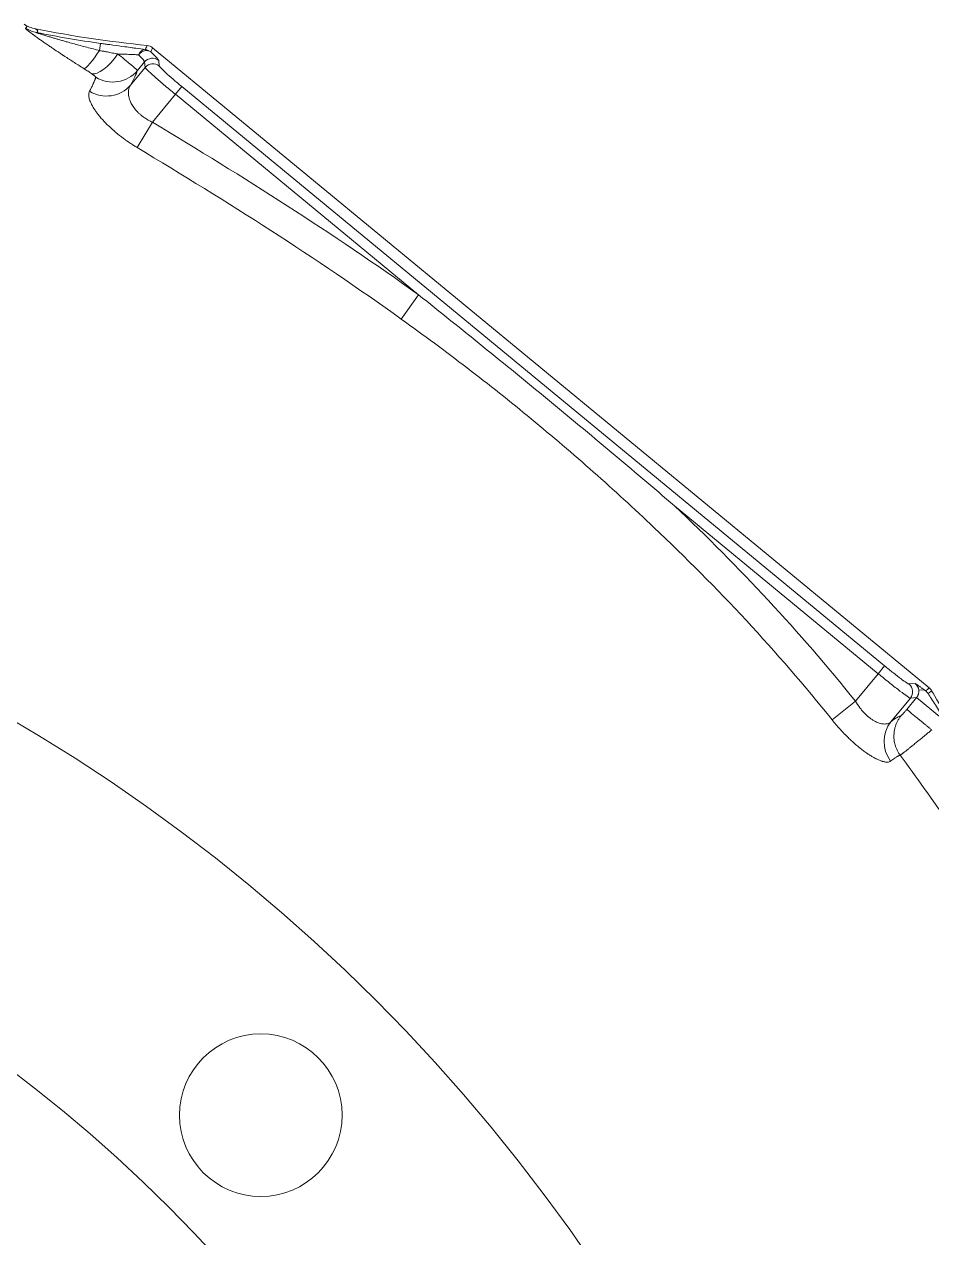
# Model space of a CAD drawing. Header units: millimetres. Extents: x -2122 to 22797, y 3569 to 89276.
# Drawn here: x 9644.2 to 9821.4, y 88010.2 to 88247.1 of the extents above; entities that cross this region are included whole.
import ezdxf

# ---------------------------------------------------------------- set-up
doc = ezdxf.new("R2010")
doc.units = ezdxf.units.MM
doc.header["$LTSCALE"] = 20
doc.layers.add('IA-DIBUJO', color=3, linetype='Continuous', lineweight=30)

msp = doc.modelspace()

# ---------------------------------------------------------------- linework, layer by layer
at = {"layer": 'IA-DIBUJO', "color": 3, "linetype": 'Continuous', "lineweight": 0, "extrusion": (1.41875e-14, 1, -2.22045e-16)}
for p, q in [((9658.95, 88242.01, 1283.42), (9659.14, 88243.41, 1283.42)), ((9669.28, 88242.57, 1283.42), (9820.96, 88117.54, 1283.42)), ((9667.72, 88239.79, 1283.42), (9666.33, 88238.1, 1283.42)), ((9667.83, 88238.71, 1283.42), (9667.72, 88239.79, 1283.42)), ((9670.5, 88240.06, 1283.42), (9670.6, 88238.98, 1283.42)), ((9664.96, 88235.23, 1283.42), (9667.83, 88238.71, 1283.42)), ((9674.98, 88234.98, 1283.42), (9673.73, 88233.46, 1283.42)), ((9674.98, 88234.98, 1283.42), (9812.24, 88121.84, 1283.42)), ((9673.73, 88233.46, 1283.42), (9669.24, 88228.02, 1283.42)), ((9721.23, 88194.3, 1283.42), (9673.73, 88233.46, 1283.42)), ((9666.26, 88223.07, 1283.42), (9669.24, 88228.02, 1283.42)), ((9717.84, 88189.57, 1283.42), (9721.23, 88194.3, 1283.42)), ((9810.99, 88120.31, 1283.42), (9771.2, 88153.11, 1283.42)), ((9812.24, 88121.84, 1283.42), (9810.99, 88120.31, 1283.42)), ((9806.56, 88114.94, 1283.42), (9810.99, 88120.31, 1283.42)), ((9817, 88118.3, 1283.42), (9818.19, 88118.41, 1283.42)), ((9819.94, 88117.18, 1283.42), (9818.91, 88117.08, 1283.42)), ((9802, 88111.27, 1283.42), (9806.56, 88114.94, 1283.42)), ((9817.26, 88115.52, 1283.42), (9813.47, 88110.92, 1283.42)), ((9816.57, 88113.34, 1283.42), (9818.46, 88115.64, 1283.42)), ((9818.46, 88115.64, 1283.42), (9817.26, 88115.52, 1283.42)), ((9823.33, 88111.62, 1283.42), (9818.46, 88115.64, 1283.42))]:
    msp.add_line(p, q, dxfattribs=at)
at = {"layer": 'IA-DIBUJO', "color": 2, "linetype": 'Continuous', "lineweight": 0}
for centre, radius in [((9465.92, 87809.58, 1283.42), 349.25), ((9465.92, 87809.58, 1283.42), 292.1), ((9690.42, 88034.09, 1283.42), 15.88)]:
    msp.add_circle(centre, radius, dxfattribs=at)
at = {"layer": 'IA-DIBUJO', "color": 3, "linetype": 'Continuous', "lineweight": 0}
msp.add_circle((9465.92, 87809.58, 1283.42), 254, dxfattribs=at)
at = {"layer": 'IA-DIBUJO', "color": 3, "linetype": 'Continuous', "lineweight": 0, "extrusion": (-3.15025e-30, -2.22045e-16, -1)}
for centre, radius, start, end in [((-9689.36, 88460.09, -1283.42), 218.1, 275.5616, 281.3519), ((-9689.36, 88460.09, -1283.42), 218.78, 277.9392, 281.2661), ((-9668.03, 88241.05, -1283.42), 1.97, 95.5605, 129.5011)]:
    msp.add_arc(centre, radius, start, end, dxfattribs=at)
at = {"layer": 'IA-DIBUJO', "color": 3, "linetype": 'Continuous', "lineweight": 0, "extrusion": (-3.16777e-30, -2.22045e-16, -1)}
msp.add_ellipse((9647.62, 88252.48, 1283.42), major_axis=(-5.01, 3.97), ratio=0.989328, start_param=-2.046292, end_param=-1.673206, dxfattribs=at)
at = {"layer": 'IA-DIBUJO', "color": 3, "linetype": 'Continuous', "lineweight": 0}
for centre, major_axis, ratio, start_param, end_param in [((9647.85, 88251.72, 1283.42), (2.32, -5.88), 0.995348, -0.941612, -0.574281), ((9659.19, 88243.8, 1283.42), (-3.39, -5.33), 0.122808, 0.12085, 1.3078), ((9660.72, 88242.8, 1283.42), (-3.57, -5.22), 0.363001, 0.135048, 1.53846), ((9661.62, 88244.79, 1283.42), (-6.1, 5.03), 0.06551, -3.089233, -2.447039), ((9661.46, 88242.12, 1283.42), (5.99, -2.03), 0.989289, -1.792566, -0.366697), ((9660.09, 88239.25, 1283.42), (5.52, -3.08), 0.960156, -1.603155, -0.188384), ((9815.74, 88116.78, 1283.42), (-0.19, 1.97), 0.997265, -2.354825, -0.786768), ((9816.9, 88116.89, 1283.42), (-2.01, -0.19), 0.98013, -3.141593, -2.357564), ((9819.7, 88116.02, 1283.42), (1.27, -1.51), 1, 1.386951, 1.754642)]:
    msp.add_ellipse(centre, major_axis=major_axis, ratio=ratio, start_param=start_param, end_param=end_param, dxfattribs=at)
at = {"layer": 'IA-DIBUJO', "color": 3, "linetype": 'Continuous', "lineweight": 0, "extrusion": (-3.09381e-30, -2.22045e-16, -1)}
msp.add_ellipse((9667.68, 88240.22, 1283.42), major_axis=(1.35, 1.44), ratio=0.767717, start_param=-1.619058, end_param=-0.081765, dxfattribs=at)
at = {"layer": 'IA-DIBUJO', "color": 3, "linetype": 'Continuous', "lineweight": 0, "extrusion": (-3.19242e-30, -2.22045e-16, -1)}
msp.add_ellipse((9667.68, 88240.22, 1283.42), major_axis=(0.3, 1.95), ratio=0.717967, start_param=-1.166805, end_param=-0.075258, dxfattribs=at)
at = {"layer": 'IA-DIBUJO', "color": 3, "linetype": 'Continuous', "lineweight": 0, "extrusion": (-3.13079e-30, -2.22045e-16, -1)}
msp.add_ellipse((9667.68, 88240.22, 1283.42), major_axis=(1.82, -0.76), ratio=0.998503, start_param=-1.86595, end_param=-1.275643, dxfattribs=at)
at = {"layer": 'IA-DIBUJO', "color": 3, "linetype": 'Continuous', "lineweight": 0, "extrusion": (-3.1462e-30, -2.22045e-16, -1)}
for centre in [(9669.24, 88238.53, 1283.42), (9669.35, 88237.45, 1283.42)]:
    msp.add_ellipse(centre, major_axis=(1.97, 0.19), ratio=0.997265, start_param=-2.354825, end_param=-0.786768, dxfattribs=at)
at = {"layer": 'IA-DIBUJO', "color": 3, "linetype": 'Continuous', "lineweight": 0, "extrusion": (-3.14312e-30, -2.22045e-16, -1)}
msp.add_ellipse((9818.34, 88106.9, 1283.42), major_axis=(-3.9, 4.98), ratio=0.971631, start_param=-1.547457, end_param=-0.223138, dxfattribs=at)
at = {"layer": 'IA-DIBUJO', "color": 3, "linetype": 'Continuous', "lineweight": 0}
for points in [[(9644.48, 88246.39, 1283.42), (9644.86, 88246.54, 1283.42), (9644.77, 88246.79, 1283.42), (9644.23, 88247.14, 1283.42)], [(9646.43, 88246.25, 1283.42), (9646.95, 88245.92, 1283.42), (9647.02, 88245.68, 1283.42), (9646.62, 88245.53, 1283.42)], [(9820.25, 88116.95, 1283.42), (9820.49, 88117.15, 1283.42), (9820.72, 88117.35, 1283.42), (9820.96, 88117.54, 1283.42)], [(9821.42, 88116.99, 1283.42), (9821.19, 88116.8, 1283.42), (9820.96, 88116.62, 1283.42), (9820.74, 88116.43, 1283.42)]]:
    msp.add_open_spline(points, degree=3, dxfattribs=at)
for points, knots in [([(9652.16, 88240.86, 1283.42), (9652.15, 88240.87, 1283.42), (9652.13, 88240.88, 1283.42), (9652.08, 88240.91, 1283.42), (9652.03, 88240.94, 1283.42), (9651.94, 88241, 1283.42), (9651.9, 88241.03, 1283.42), (9651.75, 88241.13, 1283.42), (9651.66, 88241.19, 1283.42), (9651.56, 88241.26, 1283.42), (9651.55, 88241.26, 1283.42), (9651.33, 88241.4, 1283.42), (9651.13, 88241.54, 1283.42), (9650.86, 88241.72, 1283.42), (9650.79, 88241.76, 1283.42), (9650.38, 88242.03, 1283.42), (9650.05, 88242.26, 1283.42), (9649.5, 88242.63, 1283.42), (9649.28, 88242.78, 1283.42), (9648.82, 88243.09, 1283.42), (9648.57, 88243.26, 1283.42), (9648.11, 88243.58, 1283.42), (9647.89, 88243.73, 1283.42), (9647.61, 88243.93, 1283.42), (9647.54, 88243.98, 1283.42), (9647.45, 88244.04, 1283.42), (9647.43, 88244.06, 1283.42), (9647.17, 88244.24, 1283.42), (9646.95, 88244.39, 1283.42), (9646.59, 88244.65, 1283.42), (9646.46, 88244.74, 1283.42), (9646.24, 88244.9, 1283.42), (9646.16, 88244.96, 1283.42), (9646.06, 88245.04, 1283.42), (9646.04, 88245.05, 1283.42), (9645.98, 88245.09, 1283.42), (9645.94, 88245.13, 1283.42), (9645.79, 88245.23, 1283.42), (9645.7, 88245.3, 1283.42), (9645.53, 88245.43, 1283.42), (9645.45, 88245.49, 1283.42), (9645.29, 88245.61, 1283.42), (9645.21, 88245.67, 1283.42), (9645.08, 88245.78, 1283.42), (9645.03, 88245.82, 1283.42), (9644.95, 88245.89, 1283.42), (9644.91, 88245.92, 1283.42), (9644.85, 88245.97, 1283.42), (9644.84, 88245.98, 1283.42), (9644.78, 88246.03, 1283.42), (9644.74, 88246.07, 1283.42), (9644.69, 88246.11, 1283.42), (9644.68, 88246.11, 1283.42), (9644.64, 88246.16, 1283.42), (9644.6, 88246.19, 1283.42), (9644.56, 88246.23, 1283.42), (9644.55, 88246.24, 1283.42), (9644.52, 88246.27, 1283.42), (9644.51, 88246.29, 1283.42), (9644.47, 88246.35, 1283.42), (9644.46, 88246.37, 1283.42), (9644.48, 88246.39, 1283.42), (9644.48, 88246.39, 1283.42), (9644.48, 88246.39, 1283.42)], [-0.000000048, -0.000000048, -0.000000048, -0.000000048, 0.000024112, 0.000024112, 0.000104133, 0.000104133, 0.000193314, 0.000193314, 0.000369585, 0.000369585, 0.000386689, 0.000386689, 0.000773437, 0.000773437, 0.00090161, 0.00090161, 0.001546934, 0.001546934, 0.001970157, 0.001970157, 0.002456647, 0.002456647, 0.002901139, 0.002901139, 0.003040638, 0.003040638, 0.003093928, 0.003093928, 0.003571346, 0.003571346, 0.003867426, 0.003867426, 0.0040608, 0.0040608, 0.004099832, 0.004099832, 0.004205831, 0.004205831, 0.004441242, 0.004441242, 0.004640923, 0.004640923, 0.00487007, 0.00487007, 0.005027671, 0.005027671, 0.005153707, 0.005153707, 0.005221045, 0.005221045, 0.005382595, 0.005382595, 0.00541442, 0.00541442, 0.005596638, 0.005596638, 0.005673012, 0.005673012, 0.005801168, 0.005801168, 0.006138772, 0.006138772, 0.006187917, 0.006187917, 0.006187917, 0.006187917]), ([(9646.62, 88245.53, 1283.42), (9646.61, 88245.53, 1283.42), (9646.61, 88245.52, 1283.42), (9646.61, 88245.52, 1283.42), (9646.61, 88245.52, 1283.42), (9646.62, 88245.51, 1283.42), (9646.63, 88245.51, 1283.42), (9646.65, 88245.5, 1283.42), (9646.65, 88245.5, 1283.42), (9646.66, 88245.49, 1283.42), (9646.68, 88245.48, 1283.42), (9646.72, 88245.47, 1283.42), (9646.75, 88245.46, 1283.42), (9646.78, 88245.45, 1283.42), (9646.79, 88245.45, 1283.42), (9646.83, 88245.43, 1283.42), (9646.87, 88245.42, 1283.42), (9646.94, 88245.39, 1283.42), (9646.99, 88245.38, 1283.42), (9647.07, 88245.35, 1283.42), (9647.11, 88245.34, 1283.42), (9647.22, 88245.3, 1283.42), (9647.29, 88245.28, 1283.42), (9647.43, 88245.23, 1283.42), (9647.51, 88245.2, 1283.42), (9647.67, 88245.15, 1283.42), (9647.75, 88245.13, 1283.42), (9647.85, 88245.09, 1283.42), (9647.88, 88245.09, 1283.42), (9648.03, 88245.04, 1283.42), (9648.16, 88245, 1283.42), (9648.42, 88244.92, 1283.42), (9648.56, 88244.87, 1283.42), (9648.84, 88244.79, 1283.42), (9648.98, 88244.75, 1283.42), (9649.23, 88244.67, 1283.42), (9649.34, 88244.64, 1283.42), (9649.67, 88244.54, 1283.42), (9649.89, 88244.47, 1283.42), (9650.35, 88244.34, 1283.42), (9650.58, 88244.27, 1283.42), (9651.06, 88244.13, 1283.42), (9651.3, 88244.06, 1283.42), (9651.79, 88243.92, 1283.42), (9652.04, 88243.85, 1283.42), (9652.4, 88243.75, 1283.42), (9652.49, 88243.72, 1283.42), (9652.97, 88243.59, 1283.42), (9653.35, 88243.48, 1283.42), (9654.13, 88243.27, 1283.42), (9654.52, 88243.16, 1283.42), (9655.32, 88242.95, 1283.42), (9655.73, 88242.84, 1283.42), (9656.56, 88242.62, 1283.42), (9656.98, 88242.51, 1283.42), (9657.83, 88242.29, 1283.42), (9658.26, 88242.19, 1283.42), (9658.77, 88242.06, 1283.42), (9658.86, 88242.03, 1283.42), (9658.95, 88242.01, 1283.42)], [0, 0, 0, 0, 0.000033329, 0.000033329, 0.000066866, 0.000066866, 0.000102508, 0.000102508, 0.000105918, 0.000105918, 0.000149782, 0.000149782, 0.00019734, 0.00019734, 0.000211835, 0.000211835, 0.000280445, 0.000280445, 0.000355178, 0.000355178, 0.000423671, 0.000423671, 0.000545335, 0.000545335, 0.000672659, 0.000672659, 0.000808005, 0.000808005, 0.000847342, 0.000847342, 0.001061945, 0.001061945, 0.001284783, 0.001284783, 0.001520164, 0.001520164, 0.001694684, 0.001694684, 0.002053692, 0.002053692, 0.00243321, 0.00243321, 0.002824455, 0.002824455, 0.003231228, 0.003231228, 0.003389368, 0.003389368, 0.004000932, 0.004000932, 0.004631701, 0.004631701, 0.005288518, 0.005288518, 0.00595802, 0.00595802, 0.006639849, 0.006639849, 0.006778736, 0.006778736, 0.006778736, 0.006778736]), ([(9658.95, 88242.01, 1283.42), (9659.16, 88241.97, 1283.42), (9659.37, 88241.93, 1283.42), (9659.79, 88241.85, 1283.42), (9660, 88241.81, 1283.42), (9660.37, 88241.74, 1283.42), (9660.54, 88241.71, 1283.42), (9660.87, 88241.64, 1283.42), (9661.05, 88241.61, 1283.42), (9661.39, 88241.54, 1283.42), (9661.56, 88241.51, 1283.42), (9661.89, 88241.45, 1283.42), (9662.05, 88241.42, 1283.42), (9662.31, 88241.37, 1283.42), (9662.4, 88241.35, 1283.42), (9662.5, 88241.33, 1283.42)], [0, 0, 0, 0, 0.000327964, 0.000327964, 0.000648353, 0.000648353, 0.000904875, 0.000904875, 0.001177252, 0.001177252, 0.00144487, 0.00144487, 0.001707347, 0.001707347, 0.00185804, 0.00185804, 0.00185804, 0.00185804]), ([(9659.14, 88243.41, 1283.42), (9659.44, 88243.36, 1283.42), (9659.74, 88243.32, 1283.42), (9660.04, 88243.28, 1283.42), (9660.35, 88243.24, 1283.42), (9660.65, 88243.2, 1283.42), (9660.95, 88243.16, 1283.42), (9661.15, 88243.13, 1283.42), (9661.35, 88243.1, 1283.42), (9661.55, 88243.07, 1283.42), (9662.35, 88242.96, 1283.42), (9663.12, 88242.86, 1283.42), (9663.87, 88242.75, 1283.42), (9664.35, 88242.69, 1283.42), (9664.83, 88242.62, 1283.42), (9665.29, 88242.56, 1283.42), (9665.54, 88242.52, 1283.42), (9665.78, 88242.49, 1283.42), (9666.02, 88242.45, 1283.42), (9666.69, 88242.36, 1283.42), (9667.31, 88242.27, 1283.42), (9667.88, 88242.18, 1283.42)], [0, 0, 0, 0, 0.000461262, 0.000461262, 0.000461262, 0.000924212, 0.000924212, 0.000924212, 0.001238675, 0.001238675, 0.001238675, 0.002478225, 0.002478225, 0.002478225, 0.003280936, 0.003280936, 0.003280936, 0.003719184, 0.003719184, 0.003719184, 0.004962359, 0.004962359, 0.004962359, 0.004962359]), ([(9666.51, 88241.18, 1283.42), (9666.38, 88241.19, 1283.42), (9666.24, 88241.19, 1283.42), (9665.95, 88241.21, 1283.42), (9665.8, 88241.21, 1283.42), (9665.49, 88241.23, 1283.42), (9665.33, 88241.23, 1283.42), (9664.99, 88241.25, 1283.42), (9664.82, 88241.25, 1283.42), (9664.44, 88241.27, 1283.42), (9664.24, 88241.27, 1283.42), (9663.82, 88241.29, 1283.42), (9663.61, 88241.29, 1283.42), (9663.18, 88241.31, 1283.42), (9662.96, 88241.32, 1283.42), (9662.66, 88241.33, 1283.42), (9662.58, 88241.33, 1283.42), (9662.5, 88241.33, 1283.42)], [0, 0, 0, 0, 0.00027917, 0.00027917, 0.000566024, 0.000566024, 0.000871053, 0.000871053, 0.001176083, 0.001176083, 0.00152385, 0.00152385, 0.001872345, 0.001872345, 0.002222299, 0.002222299, 0.002352165, 0.002352165, 0.002352165, 0.002352165]), ([(9662.5, 88241.33, 1283.42), (9662.94, 88240.98, 1283.42), (9663.36, 88240.64, 1283.42), (9663.75, 88240.33, 1283.42), (9663.85, 88240.25, 1283.42), (9663.94, 88240.17, 1283.42), (9664.03, 88240.1, 1283.42), (9664.26, 88239.91, 1283.42), (9664.48, 88239.74, 1283.42), (9664.68, 88239.57, 1283.42), (9664.85, 88239.43, 1283.42), (9665.01, 88239.3, 1283.42), (9665.16, 88239.17, 1283.42), (9665.19, 88239.15, 1283.42), (9665.21, 88239.13, 1283.42), (9665.24, 88239.1, 1283.42), (9665.41, 88238.96, 1283.42), (9665.56, 88238.84, 1283.42), (9665.69, 88238.72, 1283.42), (9665.8, 88238.63, 1283.42), (9665.89, 88238.55, 1283.42), (9665.97, 88238.47, 1283.42), (9665.99, 88238.46, 1283.42), (9666.01, 88238.44, 1283.42), (9666.03, 88238.42, 1283.42), (9666.15, 88238.31, 1283.42), (9666.24, 88238.22, 1283.42), (9666.29, 88238.17, 1283.42), (9666.31, 88238.14, 1283.42), (9666.33, 88238.12, 1283.42), (9666.33, 88238.1, 1283.42)], [0, 0, 0, 0, 0.000921526, 0.000921526, 0.000921526, 0.001152155, 0.001152155, 0.001152155, 0.001728233, 0.001728233, 0.001728233, 0.002211671, 0.002211671, 0.002211671, 0.002304311, 0.002304311, 0.002304311, 0.002880388, 0.002880388, 0.002880388, 0.003342503, 0.003342503, 0.003342503, 0.003456466, 0.003456466, 0.003456466, 0.004226046, 0.004226046, 0.004226046, 0.004608621, 0.004608621, 0.004608621, 0.004608621]), ([(9667.88, 88242.18, 1283.42), (9667.89, 88242.22, 1283.42), (9667.91, 88242.25, 1283.42), (9667.92, 88242.29, 1283.42), (9668.02, 88242.53, 1283.42), (9668.12, 88242.77, 1283.42), (9668.22, 88243.01, 1283.42)], [0.000887799, 0.000887799, 0.000887799, 0.000887799, 0.002, 0.002, 0.002, 0.00925243, 0.00925243, 0.00925243, 0.00925243]), ([(9669.28, 88242.57, 1283.42), (9669.22, 88242.41, 1283.42), (9669.1, 88242.13, 1283.42), (9668.99, 88241.86, 1283.42), (9668.94, 88241.74, 1283.42)], [0, 0, 0, 0, 0.004838551, 0.00836465, 0.00836465, 0.00836465, 0.00836465]), ([(9668.94, 88241.74, 1283.42), (9669.27, 88241.42, 1283.42), (9669.57, 88241.14, 1283.42), (9669.81, 88240.9, 1283.42), (9669.88, 88240.82, 1283.42), (9669.96, 88240.74, 1283.42), (9670.02, 88240.67, 1283.42), (9670.05, 88240.65, 1283.42), (9670.07, 88240.63, 1283.42), (9670.09, 88240.61, 1283.42), (9670.21, 88240.47, 1283.42), (9670.31, 88240.36, 1283.42), (9670.38, 88240.27, 1283.42), (9670.44, 88240.18, 1283.42), (9670.48, 88240.12, 1283.42), (9670.5, 88240.08, 1283.42), (9670.5, 88240.07, 1283.42), (9670.5, 88240.06, 1283.42), (9670.5, 88240.06, 1283.42)], [0.8762429, 0.8762429, 0.8762429, 0.8762429, 1.098343, 1.098343, 1.098343, 1.1730731, 1.1730731, 1.1730731, 1.1973396, 1.1973396, 1.1973396, 1.3466721, 1.3466721, 1.3466721, 1.4942086, 1.4942086, 1.4942086, 1.5184364, 1.5184364, 1.5184364, 1.5184364]), ([(9655.91, 88238.46, 1283.42), (9655.27, 88238.86, 1283.42), (9654.65, 88239.26, 1283.42), (9653.71, 88239.86, 1283.42), (9653.4, 88240.06, 1283.42), (9652.93, 88240.36, 1283.42), (9652.78, 88240.46, 1283.42), (9652.56, 88240.6, 1283.42), (9652.49, 88240.65, 1283.42), (9652.41, 88240.7, 1283.42), (9652.4, 88240.7, 1283.42), (9652.31, 88240.76, 1283.42), (9652.24, 88240.81, 1283.42), (9652.16, 88240.86, 1283.42)], [0, 0, 0, 0, 0.001141701, 0.001141701, 0.001712551, 0.001712551, 0.001997976, 0.001997976, 0.002122912, 0.002122912, 0.002140688, 0.002140688, 0.002283401, 0.002283401, 0.002283401, 0.002283401]), ([(9670.6, 88238.98, 1283.42), (9670.61, 88238.92, 1283.42), (9670.73, 88238.77, 1283.42), (9671.16, 88238.32, 1283.42), (9671.49, 88238.01, 1283.42), (9672.29, 88237.28, 1283.42), (9672.77, 88236.85, 1283.42), (9673.83, 88235.94, 1283.42), (9674.4, 88235.46, 1283.42), (9674.98, 88234.98, 1283.42)], [4.764749, 4.764749, 4.764749, 4.764749, 5.144358, 5.144358, 5.523967, 5.523967, 5.903576, 5.903576, 6.283185, 6.283185, 6.283185, 6.283185]), ([(9657.44, 88237.45, 1283.42), (9657.19, 88237.62, 1283.42), (9656.94, 88237.79, 1283.42), (9656.69, 88237.95, 1283.42), (9656.43, 88238.12, 1283.42), (9656.17, 88238.29, 1283.42), (9655.91, 88238.46, 1283.42)], [0, 0, 0, 0, 0.0004737853, 0.0004737853, 0.0004737853, 0.0009497758, 0.0009497758, 0.0009497758, 0.0009497758]), ([(9656.96, 88234.05, 1283.42), (9657.08, 88234.28, 1283.42), (9657.2, 88234.5, 1283.42), (9657.41, 88234.92, 1283.42), (9657.51, 88235.12, 1283.42), (9657.63, 88235.38, 1283.42), (9657.67, 88235.46, 1283.42), (9657.71, 88235.55, 1283.42), (9657.72, 88235.58, 1283.42), (9657.76, 88235.66, 1283.42), (9657.79, 88235.72, 1283.42), (9657.83, 88235.83, 1283.42), (9657.86, 88235.88, 1283.42), (9657.9, 88235.97, 1283.42), (9657.91, 88236.02, 1283.42), (9657.95, 88236.11, 1283.42), (9657.97, 88236.15, 1283.42), (9658, 88236.23, 1283.42), (9658.01, 88236.27, 1283.42), (9658.04, 88236.34, 1283.42), (9658.06, 88236.38, 1283.42), (9658.08, 88236.45, 1283.42), (9658.09, 88236.48, 1283.42), (9658.11, 88236.55, 1283.42), (9658.12, 88236.58, 1283.42), (9658.14, 88236.64, 1283.42), (9658.15, 88236.67, 1283.42), (9658.17, 88236.73, 1283.42), (9658.18, 88236.75, 1283.42), (9658.19, 88236.78, 1283.42), (9658.19, 88236.78, 1283.42), (9658.19, 88236.79, 1283.42)], [0, 0, 0, 0, 0.001420925, 0.001420925, 0.002825918, 0.002825918, 0.003391707, 0.003391707, 0.003572269, 0.003572269, 0.004042908, 0.004042908, 0.004467038, 0.004467038, 0.004860051, 0.004860051, 0.005229767, 0.005229767, 0.005580718, 0.005580718, 0.005915839, 0.005915839, 0.006230284, 0.006230284, 0.006534887, 0.006534887, 0.006839712, 0.006839712, 0.007123798, 0.007123798, 0.007144537, 0.007144537, 0.007144537, 0.007144537]), ([(9658.19, 88236.79, 1283.42), (9658.19, 88236.8, 1283.42), (9658.19, 88236.81, 1283.42), (9658.18, 88236.83, 1283.42), (9658.17, 88236.85, 1283.42), (9658.16, 88236.86, 1283.42), (9658.15, 88236.88, 1283.42), (9658.14, 88236.9, 1283.42), (9658.12, 88236.92, 1283.42), (9658.09, 88236.95, 1283.42), (9658.07, 88236.97, 1283.42), (9658.04, 88237, 1283.42), (9658, 88237.03, 1283.42), (9657.97, 88237.06, 1283.42), (9657.93, 88237.09, 1283.42), (9657.89, 88237.12, 1283.42), (9657.85, 88237.15, 1283.42), (9657.81, 88237.19, 1283.42), (9657.76, 88237.22, 1283.42), (9657.7, 88237.27, 1283.42), (9657.65, 88237.31, 1283.42), (9657.58, 88237.35, 1283.42), (9657.54, 88237.38, 1283.42), (9657.49, 88237.42, 1283.42), (9657.44, 88237.45, 1283.42)], [0, 0, 0, 0, 0.0001258164, 0.0001258164, 0.0001258164, 0.0002123415, 0.0002123415, 0.0002123415, 0.000319349, 0.000319349, 0.000319349, 0.0004272868, 0.0004272868, 0.0004272868, 0.0005363723, 0.0005363723, 0.0005363723, 0.0006466007, 0.0006466007, 0.0006466007, 0.0007729128, 0.0007729128, 0.0007729128, 0.0008704167, 0.0008704167, 0.0008704167, 0.0008704167]), ([(9666.33, 88238.1, 1283.42), (9666.22, 88237.76, 1283.42), (9666.04, 88237.34, 1283.42), (9665.81, 88236.86, 1283.42), (9665.58, 88236.39, 1283.42), (9665.3, 88235.84, 1283.42), (9664.96, 88235.23, 1283.42)], [0, 0, 0, 0, 0.003795928, 0.003795928, 0.003795928, 0.007591855, 0.007591855, 0.007591855, 0.007591855]), ([(9673.73, 88233.46, 1283.42), (9672.96, 88234.1, 1283.42), (9672.19, 88234.74, 1283.42), (9670.78, 88235.94, 1283.42), (9670.13, 88236.51, 1283.42), (9669.04, 88237.47, 1283.42), (9668.61, 88237.87, 1283.42), (9668.01, 88238.46, 1283.42), (9667.84, 88238.64, 1283.42), (9667.83, 88238.71, 1283.42)], [0, 0, 0, 0, 0.379609, 0.379609, 0.759218, 0.759218, 1.138827, 1.138827, 1.518436, 1.518436, 1.518436, 1.518436]), ([(9664.96, 88235.23, 1283.42), (9664.87, 88235.1, 1283.42), (9664.8, 88234.96, 1283.42), (9664.74, 88234.82, 1283.42), (9664.71, 88234.72, 1283.42), (9664.67, 88234.62, 1283.42), (9664.65, 88234.52, 1283.42), (9664.61, 88234.39, 1283.42), (9664.59, 88234.25, 1283.42), (9664.58, 88234.11, 1283.42), (9664.56, 88233.99, 1283.42), (9664.56, 88233.86, 1283.42), (9664.56, 88233.73, 1283.42), (9664.56, 88233.71, 1283.42), (9664.56, 88233.69, 1283.42), (9664.56, 88233.66, 1283.42), (9664.57, 88233.52, 1283.42), (9664.58, 88233.37, 1283.42), (9664.61, 88233.22, 1283.42), (9664.63, 88233.08, 1283.42), (9664.66, 88232.94, 1283.42), (9664.69, 88232.8, 1283.42), (9664.7, 88232.77, 1283.42), (9664.71, 88232.74, 1283.42), (9664.72, 88232.7, 1283.42), (9664.77, 88232.54, 1283.42), (9664.82, 88232.37, 1283.42), (9664.89, 88232.2, 1283.42), (9664.94, 88232.07, 1283.42), (9665, 88231.94, 1283.42), (9665.06, 88231.81, 1283.42), (9665.07, 88231.8, 1283.42), (9665.07, 88231.8, 1283.42), (9665.08, 88231.79, 1283.42), (9665.09, 88231.75, 1283.42), (9665.11, 88231.71, 1283.42), (9665.13, 88231.68, 1283.42), (9665.26, 88231.42, 1283.42), (9665.42, 88231.17, 1283.42), (9665.6, 88230.91, 1283.42), (9665.64, 88230.86, 1283.42), (9665.68, 88230.8, 1283.42), (9665.73, 88230.74, 1283.42), (9665.75, 88230.71, 1283.42), (9665.78, 88230.68, 1283.42), (9665.8, 88230.64, 1283.42), (9665.9, 88230.52, 1283.42), (9666, 88230.4, 1283.42), (9666.11, 88230.28, 1283.42), (9666.22, 88230.15, 1283.42), (9666.34, 88230.03, 1283.42), (9666.46, 88229.91, 1283.42), (9666.53, 88229.84, 1283.42), (9666.59, 88229.78, 1283.42), (9666.66, 88229.71, 1283.42), (9666.69, 88229.69, 1283.42), (9666.71, 88229.67, 1283.42), (9666.73, 88229.65, 1283.42), (9666.87, 88229.52, 1283.42), (9667.02, 88229.4, 1283.42), (9667.17, 88229.28, 1283.42), (9667.32, 88229.16, 1283.42), (9667.48, 88229.04, 1283.42), (9667.64, 88228.93, 1283.42), (9667.71, 88228.88, 1283.42), (9667.78, 88228.83, 1283.42), (9667.86, 88228.79, 1283.42), (9667.87, 88228.78, 1283.42), (9667.88, 88228.77, 1283.42), (9667.89, 88228.76, 1283.42), (9668.01, 88228.68, 1283.42), (9668.13, 88228.61, 1283.42), (9668.26, 88228.53, 1283.42), (9668.39, 88228.46, 1283.42), (9668.52, 88228.38, 1283.42), (9668.66, 88228.31, 1283.42), (9668.79, 88228.24, 1283.42), (9668.93, 88228.17, 1283.42), (9669.07, 88228.1, 1283.42), (9669.13, 88228.08, 1283.42), (9669.19, 88228.05, 1283.42), (9669.24, 88228.02, 1283.42)], [0, 0, 0, 0, 0.000504598, 0.000504598, 0.000504598, 0.000830495, 0.000830495, 0.000830495, 0.001243719, 0.001243719, 0.001243719, 0.0015927, 0.0015927, 0.0015927, 0.001655029, 0.001655029, 0.001655029, 0.002045321, 0.002045321, 0.002045321, 0.00238905, 0.00238905, 0.00238905, 0.002469833, 0.002469833, 0.002469833, 0.002871832, 0.002871832, 0.002871832, 0.003167595, 0.003167595, 0.003167595, 0.0031854, 0.0031854, 0.0031854, 0.003270352, 0.003270352, 0.003270352, 0.003850418, 0.003850418, 0.003850418, 0.003981751, 0.003981751, 0.003981751, 0.004056504, 0.004056504, 0.004056504, 0.004335378, 0.004335378, 0.004335378, 0.004623993, 0.004623993, 0.004623993, 0.004778101, 0.004778101, 0.004778101, 0.004828658, 0.004828658, 0.004828658, 0.005136699, 0.005136699, 0.005136699, 0.005441408, 0.005441408, 0.005441408, 0.005574451, 0.005574451, 0.005574451, 0.005593909, 0.005593909, 0.005593909, 0.005816447, 0.005816447, 0.005816447, 0.006043848, 0.006043848, 0.006043848, 0.006275493, 0.006275493, 0.006275493, 0.006370801, 0.006370801, 0.006370801, 0.006370801]), ([(9666.26, 88223.07, 1283.42), (9666.03, 88223.21, 1283.42), (9665.8, 88223.35, 1283.42), (9665.58, 88223.49, 1283.42), (9665.35, 88223.64, 1283.42), (9665.12, 88223.79, 1283.42), (9664.89, 88223.94, 1283.42), (9664.67, 88224.09, 1283.42), (9664.45, 88224.24, 1283.42), (9664.24, 88224.39, 1283.42), (9664.17, 88224.43, 1283.42), (9664.1, 88224.48, 1283.42), (9664.03, 88224.53, 1283.42), (9664.01, 88224.54, 1283.42), (9663.99, 88224.56, 1283.42), (9663.97, 88224.57, 1283.42), (9663.46, 88224.94, 1283.42), (9662.96, 88225.32, 1283.42), (9662.48, 88225.71, 1283.42), (9662.32, 88225.84, 1283.42), (9662.17, 88225.97, 1283.42), (9662.01, 88226.1, 1283.42), (9661.98, 88226.12, 1283.42), (9661.95, 88226.15, 1283.42), (9661.91, 88226.18, 1283.42), (9661.62, 88226.43, 1283.42), (9661.33, 88226.69, 1283.42), (9661.05, 88226.95, 1283.42), (9660.77, 88227.21, 1283.42), (9660.5, 88227.47, 1283.42), (9660.25, 88227.72, 1283.42), (9660.21, 88227.76, 1283.42), (9660.17, 88227.8, 1283.42), (9660.14, 88227.83, 1283.42), (9659.89, 88228.08, 1283.42), (9659.66, 88228.33, 1283.42), (9659.44, 88228.58, 1283.42), (9659.22, 88228.83, 1283.42), (9659.01, 88229.07, 1283.42), (9658.82, 88229.31, 1283.42), (9658.79, 88229.35, 1283.42), (9658.75, 88229.39, 1283.42), (9658.72, 88229.43, 1283.42), (9658.58, 88229.61, 1283.42), (9658.45, 88229.78, 1283.42), (9658.32, 88229.95, 1283.42), (9658.29, 88230, 1283.42), (9658.26, 88230.04, 1283.42), (9658.23, 88230.08, 1283.42), (9658.2, 88230.12, 1283.42), (9658.18, 88230.16, 1283.42), (9658.15, 88230.19, 1283.42), (9658.01, 88230.39, 1283.42), (9657.88, 88230.59, 1283.42), (9657.77, 88230.78, 1283.42), (9657.76, 88230.79, 1283.42), (9657.75, 88230.81, 1283.42), (9657.74, 88230.82, 1283.42), (9657.72, 88230.85, 1283.42), (9657.71, 88230.88, 1283.42), (9657.69, 88230.91, 1283.42), (9657.47, 88231.28, 1283.42), (9657.29, 88231.63, 1283.42), (9657.15, 88231.96, 1283.42), (9657.12, 88232.02, 1283.42), (9657.1, 88232.08, 1283.42), (9657.07, 88232.14, 1283.42), (9657.07, 88232.16, 1283.42), (9657.06, 88232.17, 1283.42), (9657.06, 88232.19, 1283.42), (9657.05, 88232.19, 1283.42), (9657.05, 88232.2, 1283.42), (9657.05, 88232.2, 1283.42), (9657, 88232.33, 1283.42), (9656.96, 88232.45, 1283.42), (9656.93, 88232.56, 1283.42), (9656.92, 88232.62, 1283.42), (9656.9, 88232.67, 1283.42), (9656.89, 88232.72, 1283.42), (9656.89, 88232.74, 1283.42), (9656.88, 88232.75, 1283.42), (9656.88, 88232.77, 1283.42), (9656.85, 88232.9, 1283.42), (9656.83, 88233.03, 1283.42), (9656.82, 88233.15, 1283.42), (9656.81, 88233.18, 1283.42), (9656.81, 88233.21, 1283.42), (9656.81, 88233.24, 1283.42), (9656.81, 88233.25, 1283.42), (9656.81, 88233.26, 1283.42), (9656.81, 88233.26, 1283.42), (9656.8, 88233.5, 1283.42), (9656.82, 88233.71, 1283.42), (9656.89, 88233.89, 1283.42), (9656.91, 88233.94, 1283.42), (9656.93, 88234, 1283.42), (9656.96, 88234.05, 1283.42)], [0, 0, 0, 0, 0.00040918, 0.00040918, 0.00040918, 0.00082183, 0.00082183, 0.00082183, 0.00122915, 0.00122915, 0.00122915, 0.00135605, 0.00135605, 0.00135605, 0.00139494, 0.00139494, 0.00139494, 0.00238256, 0.00238256, 0.00238256, 0.0027121, 0.0027121, 0.0027121, 0.0027832, 0.0027832, 0.0027832, 0.00342567, 0.00342567, 0.00342567, 0.00406814, 0.00406814, 0.00406814, 0.00416136, 0.00416136, 0.00416136, 0.00479277, 0.00479277, 0.00479277, 0.00542419, 0.00542419, 0.00542419, 0.00552455, 0.00552455, 0.00552455, 0.00598551, 0.00598551, 0.00598551, 0.00610221, 0.00610221, 0.00610221, 0.00620049, 0.00620049, 0.00620049, 0.0067482, 0.0067482, 0.0067482, 0.00678024, 0.00678024, 0.00678024, 0.00687284, 0.00687284, 0.00687284, 0.00793408, 0.00793408, 0.00793408, 0.00813629, 0.00813629, 0.00813629, 0.00818897, 0.00818897, 0.00818897, 0.00820732, 0.00820732, 0.00820732, 0.00861725, 0.00861725, 0.00861725, 0.00881431, 0.00881431, 0.00881431, 0.00887, 0.00887, 0.00887, 0.00937001, 0.00937001, 0.00937001, 0.00949233, 0.00949233, 0.00949233, 0.00953101, 0.00953101, 0.00953101, 0.01053858, 0.01053858, 0.01053858, 0.01084838, 0.01084838, 0.01084838, 0.01084838]), ([(9669.24, 88228.02, 1283.42), (9678.11, 88222.69, 1283.42), (9686.92, 88217.28, 1283.42), (9695.6, 88211.68, 1283.42), (9704.28, 88206.09, 1283.42), (9712.85, 88200.32, 1283.42), (9721.23, 88194.3, 1283.42)], [0, 0, 0, 0, 0.01567761, 0.01567761, 0.01567761, 0.03135521, 0.03135521, 0.03135521, 0.03135521]), ([(9717.84, 88189.57, 1283.42), (9709.51, 88195.56, 1283.42), (9701.01, 88201.29, 1283.42), (9683.79, 88212.4, 1283.42), (9675.05, 88217.77, 1283.42), (9666.26, 88223.07, 1283.42)], [0.05823079, 0.05823079, 0.05823079, 0.05823079, 0.07376086, 0.07376086, 0.08929092, 0.08929092, 0.08929092, 0.08929092]), ([(9721.23, 88194.3, 1283.42), (9725.45, 88190.93, 1283.42), (9729.66, 88187.56, 1283.42), (9733.85, 88184.16, 1283.42), (9738.05, 88180.76, 1283.42), (9742.23, 88177.34, 1283.42), (9746.39, 88173.91, 1283.42), (9750.56, 88170.48, 1283.42), (9754.71, 88167.02, 1283.42), (9758.85, 88163.56, 1283.42), (9762.98, 88160.09, 1283.42), (9767.1, 88156.61, 1283.42), (9771.2, 88153.11, 1283.42)], [0, 0, 0, 0, 0.00819686, 0.00819686, 0.00819686, 0.01639248, 0.01639248, 0.01639248, 0.02459347, 0.02459347, 0.02459347, 0.03278496, 0.03278496, 0.03278496, 0.03278496]), ([(9767.19, 88148.87, 1283.42), (9763.32, 88152.54, 1283.42), (9759.39, 88156.14, 1283.42), (9755.4, 88159.68, 1283.42), (9751.4, 88163.21, 1283.42), (9747.35, 88166.67, 1283.42), (9743.23, 88170.07, 1283.42), (9739.12, 88173.46, 1283.42), (9734.94, 88176.78, 1283.42), (9730.71, 88180.03, 1283.42), (9726.47, 88183.28, 1283.42), (9722.18, 88186.46, 1283.42), (9717.84, 88189.57, 1283.42)], [0, 0, 0, 0, 0.00809751, 0.00809751, 0.00809751, 0.01619739, 0.01619739, 0.01619739, 0.02430315, 0.02430315, 0.02430315, 0.03241229, 0.03241229, 0.03241229, 0.03241229]), ([(9771.2, 88153.11, 1283.42), (9777.5, 88147.15, 1283.42), (9783.62, 88141.01, 1283.42), (9789.51, 88134.65, 1283.42), (9795.41, 88128.3, 1283.42), (9801.09, 88121.72, 1283.42), (9806.56, 88114.94, 1283.42)], [0.06410694, 0.06410694, 0.06410694, 0.06410694, 0.07727143, 0.07727143, 0.07727143, 0.09043592, 0.09043592, 0.09043592, 0.09043592]), ([(9802, 88111.27, 1283.42), (9796.63, 88117.96, 1283.42), (9791.04, 88124.43, 1283.42), (9785.24, 88130.68, 1283.42), (9779.42, 88136.95, 1283.42), (9773.4, 88143, 1283.42), (9767.19, 88148.87, 1283.42)], [0, 0, 0, 0, 0.01295214, 0.01295214, 0.01295214, 0.02592273, 0.02592273, 0.02592273, 0.02592273]), ([(9812.24, 88121.84, 1283.42), (9812.82, 88121.36, 1283.42), (9813.4, 88120.89, 1283.42), (9814.5, 88120.02, 1283.42), (9815.01, 88119.63, 1283.42), (9815.88, 88118.98, 1283.42), (9816.25, 88118.72, 1283.42), (9816.78, 88118.38, 1283.42), (9816.94, 88118.29, 1283.42), (9817, 88118.3, 1283.42)], [3.141593, 3.141593, 3.141593, 3.141593, 3.521202, 3.521202, 3.900811, 3.900811, 4.28042, 4.28042, 4.660029, 4.660029, 4.660029, 4.660029]), ([(9817.26, 88115.52, 1283.42), (9817.2, 88115.52, 1283.42), (9816.99, 88115.65, 1283.42), (9816.29, 88116.13, 1283.42), (9815.82, 88116.48, 1283.42), (9814.66, 88117.36, 1283.42), (9813.99, 88117.89, 1283.42), (9812.54, 88119.05, 1283.42), (9811.76, 88119.68, 1283.42), (9810.99, 88120.31, 1283.42)], [1.623156, 1.623156, 1.623156, 1.623156, 2.002765, 2.002765, 2.382374, 2.382374, 2.761984, 2.761984, 3.141593, 3.141593, 3.141593, 3.141593]), ([(9818.19, 88118.41, 1283.42), (9818.25, 88118.37, 1283.42), (9818.3, 88118.33, 1283.42), (9818.36, 88118.3, 1283.42), (9818.42, 88118.26, 1283.42), (9818.48, 88118.22, 1283.42), (9818.54, 88118.18, 1283.42), (9818.6, 88118.14, 1283.42), (9818.65, 88118.09, 1283.42), (9818.71, 88118.05, 1283.42), (9818.77, 88118.01, 1283.42), (9818.83, 88117.97, 1283.42), (9818.89, 88117.93, 1283.42), (9818.93, 88117.91, 1283.42), (9818.96, 88117.88, 1283.42), (9819, 88117.85, 1283.42), (9819.06, 88117.81, 1283.42), (9819.13, 88117.77, 1283.42), (9819.19, 88117.72, 1283.42), (9819.26, 88117.68, 1283.42), (9819.32, 88117.63, 1283.42), (9819.39, 88117.58, 1283.42), (9819.46, 88117.53, 1283.42), (9819.53, 88117.48, 1283.42), (9819.6, 88117.43, 1283.42), (9819.67, 88117.38, 1283.42), (9819.74, 88117.33, 1283.42), (9819.82, 88117.27, 1283.42), (9819.86, 88117.24, 1283.42), (9819.9, 88117.21, 1283.42), (9819.94, 88117.18, 1283.42)], [-0.000011314, -0.000011314, -0.000011314, -0.000011314, 0.000202746, 0.000202746, 0.000202746, 0.00041729, 0.00041729, 0.00041729, 0.000628934, 0.000628934, 0.000628934, 0.000831233, 0.000831233, 0.000831233, 0.000960733, 0.000960733, 0.000960733, 0.001167427, 0.001167427, 0.001167427, 0.001380678, 0.001380678, 0.001380678, 0.00159537, 0.00159537, 0.00159537, 0.001809672, 0.001809672, 0.001809672, 0.00193278, 0.00193278, 0.00193278, 0.00193278]), ([(9818.46, 88115.64, 1283.42), (9818.5, 88115.69, 1283.42), (9818.54, 88115.75, 1283.42), (9818.58, 88115.81, 1283.42), (9818.63, 88115.87, 1283.42), (9818.66, 88115.93, 1283.42), (9818.7, 88116, 1283.42), (9818.73, 88116.06, 1283.42), (9818.76, 88116.13, 1283.42), (9818.79, 88116.2, 1283.42), (9818.8, 88116.24, 1283.42), (9818.82, 88116.28, 1283.42), (9818.83, 88116.31, 1283.42), (9818.85, 88116.39, 1283.42), (9818.87, 88116.46, 1283.42), (9818.88, 88116.53, 1283.42), (9818.9, 88116.6, 1283.42), (9818.91, 88116.67, 1283.42), (9818.91, 88116.75, 1283.42), (9818.92, 88116.82, 1283.42), (9818.92, 88116.89, 1283.42), (9818.92, 88116.96, 1283.42), (9818.91, 88117, 1283.42), (9818.91, 88117.04, 1283.42), (9818.91, 88117.08, 1283.42)], [5.4991567, 5.4991567, 5.4991567, 5.4991567, 5.6084442, 5.6084442, 5.6084442, 5.7188774, 5.7188774, 5.7188774, 5.8297946, 5.8297946, 5.8297946, 5.891175, 5.891175, 5.891175, 6.001726, 6.001726, 6.001726, 6.1117617, 6.1117617, 6.1117617, 6.2199469, 6.2199469, 6.2199469, 6.2831853, 6.2831853, 6.2831853, 6.2831853]), ([(9819.94, 88117.18, 1283.42), (9819.99, 88117.14, 1283.42), (9820.05, 88117.11, 1283.42), (9820.15, 88117.03, 1283.42), (9820.2, 88116.99, 1283.42), (9820.25, 88116.95, 1283.42)], [0, 0, 0, 0, 0.01416943, 0.01416943, 0.02837151, 0.02837151, 0.02837151, 0.02837151]), ([(9820.25, 88116.95, 1283.42), (9820.34, 88116.89, 1283.42), (9820.43, 88116.81, 1283.42), (9820.59, 88116.64, 1283.42), (9820.67, 88116.54, 1283.42), (9820.74, 88116.43, 1283.42)], [0, 0, 0, 0, 0.02334437, 0.02334437, 0.04668844, 0.04668844, 0.04668844, 0.04668844]), ([(9820.74, 88116.43, 1283.42), (9820.92, 88116.12, 1283.42), (9821.14, 88115.78, 1283.42), (9821.64, 88115, 1283.42), (9821.89, 88114.62, 1283.42), (9822.74, 88113.29, 1283.42), (9823.23, 88112.52, 1283.42), (9823.59, 88111.95, 1283.42)], [0.0000011, 0.0000011, 0.0000011, 0.0000011, 0.0639756, 0.0639756, 0.1286372, 0.1286372, 0.2726284, 0.2726284, 0.2726284, 0.2726284]), ([(9821.42, 88116.99, 1283.42), (9822.84, 88114.48, 1283.42), (9826.65, 88108.65, 1283.42), (9837.36, 88091.19, 1283.42), (9844.39, 88079.33, 1283.42), (9859.39, 88051.11, 1283.42), (9867.36, 88034.76, 1283.42), (9878.37, 88007.92, 1283.42), (9881.87, 87998.6, 1283.42), (9888.36, 87979.33, 1283.42), (9891.38, 87969.38, 1283.42), (9905.1, 87918.42, 1283.42), (9911.78, 87873.68, 1283.42), (9912.34, 87806.6, 1283.42), (9910.94, 87784.26, 1283.42), (9904.52, 87740.55, 1283.42), (9899.53, 87719.14, 1283.42), (9879.71, 87656.76, 1283.42), (9859.98, 87617.61, 1283.42), (9834.29, 87581.34, 1283.42), (9833.71, 87580.53, 1283.42), (9833.13, 87579.72, 1283.42)], [0.000182, 0.000182, 0.000182, 0.000182, 0.0280763, 0.0280763, 0.0572087, 0.0572087, 0.0863411, 0.0863411, 0.1009072, 0.1009072, 0.1154734, 0.1154734, 0.1737382, 0.1737382, 0.2028706, 0.2028706, 0.232003, 0.232003, 0.2902677, 0.2902677, 0.2916013, 0.2916013, 0.2916013, 0.2916013]), ([(9806.56, 88114.94, 1283.42), (9806.82, 88114.48, 1283.42), (9807.1, 88114.05, 1283.42), (9807.55, 88113.45, 1283.42), (9807.71, 88113.25, 1283.42), (9808.03, 88112.87, 1283.42), (9808.2, 88112.69, 1283.42), (9808.71, 88112.18, 1283.42), (9809.05, 88111.88, 1283.42), (9809.57, 88111.49, 1283.42), (9809.75, 88111.37, 1283.42), (9810.09, 88111.15, 1283.42), (9810.26, 88111.06, 1283.42), (9810.76, 88110.8, 1283.42), (9811.08, 88110.68, 1283.42), (9811.69, 88110.52, 1283.42), (9811.98, 88110.48, 1283.42), (9812.49, 88110.48, 1283.42), (9812.73, 88110.52, 1283.42), (9813.14, 88110.67, 1283.42), (9813.32, 88110.77, 1283.42), (9813.47, 88110.92, 1283.42)], [0, 0, 0, 0, 0.000779919, 0.000779919, 0.001169879, 0.001169879, 0.001559839, 0.001559839, 0.002339758, 0.002339758, 0.002729718, 0.002729718, 0.003119678, 0.003119678, 0.003899597, 0.003899597, 0.004679516, 0.004679516, 0.005459436, 0.005459436, 0.006239355, 0.006239355, 0.006239355, 0.006239355]), ([(9813.41, 88103.23, 1283.42), (9813.27, 88103.11, 1283.42), (9813.07, 88103.05, 1283.42), (9812.8, 88103.03, 1283.42), (9812.79, 88103.03, 1283.42), (9812.76, 88103.03, 1283.42), (9812.76, 88103.03, 1283.42), (9812.68, 88103.03, 1283.42), (9812.61, 88103.03, 1283.42), (9812.47, 88103.05, 1283.42), (9812.39, 88103.06, 1283.42), (9812.3, 88103.07, 1283.42), (9812.29, 88103.07, 1283.42), (9812.19, 88103.09, 1283.42), (9812.1, 88103.11, 1283.42), (9811.93, 88103.15, 1283.42), (9811.87, 88103.17, 1283.42), (9811.78, 88103.2, 1283.42), (9811.76, 88103.2, 1283.42), (9811.57, 88103.26, 1283.42), (9811.4, 88103.33, 1283.42), (9811.03, 88103.48, 1283.42), (9810.84, 88103.57, 1283.42), (9810.6, 88103.68, 1283.42), (9810.57, 88103.7, 1283.42), (9810.5, 88103.73, 1283.42), (9810.47, 88103.75, 1283.42), (9810.26, 88103.86, 1283.42), (9810.07, 88103.97, 1283.42), (9809.68, 88104.19, 1283.42), (9809.48, 88104.31, 1283.42), (9809.19, 88104.5, 1283.42), (9809.11, 88104.55, 1283.42), (9808.99, 88104.64, 1283.42), (9808.95, 88104.66, 1283.42), (9808.68, 88104.84, 1283.42), (9808.44, 88105.01, 1283.42), (9807.99, 88105.35, 1283.42), (9807.77, 88105.51, 1283.42), (9807.48, 88105.74, 1283.42), (9807.41, 88105.8, 1283.42), (9807.3, 88105.89, 1283.42), (9807.26, 88105.92, 1283.42), (9806.94, 88106.18, 1283.42), (9806.65, 88106.42, 1283.42), (9806.09, 88106.92, 1283.42), (9805.82, 88107.16, 1283.42), (9805.52, 88107.45, 1283.42), (9805.49, 88107.47, 1283.42), (9805.22, 88107.73, 1283.42), (9804.98, 88107.97, 1283.42), (9804.71, 88108.24, 1283.42), (9804.67, 88108.28, 1283.42), (9804.62, 88108.33, 1283.42), (9804.59, 88108.36, 1283.42), (9804.29, 88108.66, 1283.42), (9804.01, 88108.96, 1283.42), (9803.73, 88109.27, 1283.42), (9803.71, 88109.29, 1283.42), (9803.16, 88109.88, 1283.42), (9802.64, 88110.48, 1283.42), (9802.09, 88111.16, 1283.42), (9802.05, 88111.22, 1283.42), (9802, 88111.27, 1283.42)], [0, 0, 0, 0, 0.00120574, 0.00120574, 0.00128826, 0.00128826, 0.00132228, 0.00132228, 0.00163463, 0.00163463, 0.00194785, 0.00194785, 0.00198342, 0.00198342, 0.00234255, 0.00234255, 0.00258071, 0.00258071, 0.00264456, 0.00264456, 0.00322006, 0.00322006, 0.00378781, 0.00378781, 0.00388255, 0.00388255, 0.00396684, 0.00396684, 0.00447464, 0.00447464, 0.00498649, 0.00498649, 0.0051965, 0.0051965, 0.00528912, 0.00528912, 0.00585896, 0.00585896, 0.0063596, 0.0063596, 0.00652499, 0.00652499, 0.0066114, 0.0066114, 0.00726037, 0.00726037, 0.00786677, 0.00786677, 0.00793368, 0.00793368, 0.00846938, 0.00846938, 0.00854242, 0.00854242, 0.00859482, 0.00859482, 0.0092198, 0.0092198, 0.00925596, 0.00925596, 0.01047101, 0.01047101, 0.01057824, 0.01057824, 0.01057824, 0.01057824]), ([(9813.47, 88110.92, 1283.42), (9813.93, 88111.28, 1283.42), (9814.33, 88111.56, 1283.42), (9814.67, 88111.77, 1283.42), (9814.84, 88111.87, 1283.42), (9814.99, 88111.96, 1283.42), (9815.13, 88112.02, 1283.42), (9815.27, 88112.09, 1283.42), (9815.39, 88112.14, 1283.42), (9815.49, 88112.15, 1283.42)], [0, 0, 0, 0, 0.003764328, 0.003764328, 0.003764328, 0.005646491, 0.005646491, 0.005646491, 0.007528655, 0.007528655, 0.007528655, 0.007528655]), ([(9815.29, 88104.39, 1283.42), (9815.17, 88104.54, 1283.42), (9815.06, 88104.7, 1283.42), (9814.86, 88105.04, 1283.42), (9814.76, 88105.22, 1283.42), (9814.58, 88105.59, 1283.42), (9814.5, 88105.79, 1283.42), (9814.4, 88106.07, 1283.42), (9814.37, 88106.16, 1283.42), (9814.28, 88106.44, 1283.42), (9814.23, 88106.64, 1283.42), (9814.15, 88107.04, 1283.42), (9814.11, 88107.25, 1283.42), (9814.07, 88107.67, 1283.42), (9814.06, 88107.88, 1283.42), (9814.05, 88108.16, 1283.42), (9814.05, 88108.23, 1283.42), (9814.06, 88108.52, 1283.42), (9814.08, 88108.73, 1283.42), (9814.13, 88109.15, 1283.42), (9814.17, 88109.35, 1283.42), (9814.26, 88109.76, 1283.42), (9814.31, 88109.95, 1283.42), (9814.4, 88110.21, 1283.42), (9814.43, 88110.28, 1283.42), (9814.52, 88110.54, 1283.42), (9814.6, 88110.73, 1283.42), (9814.78, 88111.1, 1283.42), (9814.88, 88111.27, 1283.42), (9815.08, 88111.6, 1283.42), (9815.18, 88111.76, 1283.42), (9815.36, 88111.99, 1283.42), (9815.42, 88112.07, 1283.42), (9815.49, 88112.15, 1283.42)], [0.0000395, 0.0000395, 0.0000395, 0.0000395, 0.0697839, 0.0697839, 0.1418228, 0.1418228, 0.2183787, 0.2183787, 0.25, 0.25, 0.323487, 0.323487, 0.398308, 0.398308, 0.4744357, 0.4744357, 0.5, 0.5, 0.5759852, 0.5759852, 0.6510792, 0.6510792, 0.7242369, 0.7242369, 0.75, 0.75, 0.8242525, 0.8242525, 0.8954244, 0.8954244, 0.9626519, 0.9626519, 1, 1, 1, 1]), ([(9815.49, 88112.15, 1283.42), (9815.49, 88112.15, 1283.42), (9815.49, 88112.15, 1283.42), (9815.49, 88112.15, 1283.42), (9815.49, 88112.15, 1283.42), (9815.49, 88112.15, 1283.42), (9815.49, 88112.15, 1283.42), (9815.49, 88112.16, 1283.42), (9815.5, 88112.16, 1283.42), (9815.5, 88112.16, 1283.42), (9815.51, 88112.16, 1283.42), (9815.51, 88112.17, 1283.42), (9815.52, 88112.18, 1283.42), (9815.54, 88112.19, 1283.42), (9815.57, 88112.22, 1283.42), (9815.6, 88112.25, 1283.42), (9815.63, 88112.28, 1283.42), (9815.67, 88112.32, 1283.42), (9815.71, 88112.36, 1283.42), (9815.75, 88112.4, 1283.42), (9815.8, 88112.45, 1283.42), (9815.85, 88112.51, 1283.42), (9815.9, 88112.57, 1283.42), (9815.95, 88112.63, 1283.42), (9816.01, 88112.69, 1283.42), (9816.07, 88112.76, 1283.42), (9816.13, 88112.83, 1283.42), (9816.19, 88112.9, 1283.42), (9816.25, 88112.97, 1283.42), (9816.32, 88113.04, 1283.42), (9816.38, 88113.12, 1283.42), (9816.41, 88113.16, 1283.42), (9816.45, 88113.2, 1283.42), (9816.48, 88113.24, 1283.42), (9816.49, 88113.26, 1283.42), (9816.51, 88113.28, 1283.42), (9816.53, 88113.3, 1283.42), (9816.53, 88113.31, 1283.42), (9816.54, 88113.31, 1283.42), (9816.55, 88113.32, 1283.42), (9816.56, 88113.33, 1283.42), (9816.56, 88113.34, 1283.42), (9816.57, 88113.34, 1283.42)], [0, 0, 0, 0, 0.000010846, 0.000010846, 0.000010846, 0.000029965, 0.000029965, 0.000029965, 0.000068209, 0.000068209, 0.000068209, 0.000144715, 0.000144715, 0.000144715, 0.000297757, 0.000297757, 0.000297757, 0.000450788, 0.000450788, 0.000450788, 0.000603819, 0.000603819, 0.000603819, 0.000756851, 0.000756851, 0.000756851, 0.000909883, 0.000909883, 0.000909883, 0.001062914, 0.001062914, 0.001062914, 0.001139428, 0.001139428, 0.001139428, 0.001177685, 0.001177685, 0.001177685, 0.001196813, 0.001196813, 0.001196813, 0.001208428, 0.001208428, 0.001208428, 0.001208428]), ([(9821.44, 88109.33, 1283.42), (9821.29, 88109.44, 1283.42), (9821.15, 88109.56, 1283.42), (9821.01, 88109.68, 1283.42), (9820.86, 88109.8, 1283.42), (9820.71, 88109.93, 1283.42), (9820.56, 88110.05, 1283.42), (9820.4, 88110.18, 1283.42), (9820.24, 88110.31, 1283.42), (9820.08, 88110.44, 1283.42), (9819.93, 88110.57, 1283.42), (9819.78, 88110.69, 1283.42), (9819.63, 88110.82, 1283.42), (9819.48, 88110.94, 1283.42), (9819.34, 88111.06, 1283.42), (9819.2, 88111.17, 1283.42), (9819.06, 88111.29, 1283.42), (9818.92, 88111.4, 1283.42), (9818.78, 88111.51, 1283.42), (9818.65, 88111.63, 1283.42), (9818.51, 88111.74, 1283.42), (9818.38, 88111.84, 1283.42), (9818.28, 88111.93, 1283.42), (9818.18, 88112.01, 1283.42), (9818.08, 88112.09, 1283.42), (9817.96, 88112.19, 1283.42), (9817.85, 88112.29, 1283.42), (9817.74, 88112.37, 1283.42), (9817.63, 88112.46, 1283.42), (9817.53, 88112.54, 1283.42), (9817.44, 88112.62, 1283.42), (9817.35, 88112.69, 1283.42), (9817.27, 88112.76, 1283.42), (9817.19, 88112.83, 1283.42), (9817.12, 88112.88, 1283.42), (9817.06, 88112.93, 1283.42), (9817.01, 88112.98, 1283.42), (9816.94, 88113.04, 1283.42), (9816.88, 88113.09, 1283.42), (9816.82, 88113.13, 1283.42), (9816.77, 88113.17, 1283.42), (9816.73, 88113.21, 1283.42), (9816.69, 88113.24, 1283.42), (9816.66, 88113.27, 1283.42), (9816.63, 88113.29, 1283.42), (9816.61, 88113.31, 1283.42), (9816.59, 88113.32, 1283.42), (9816.57, 88113.34, 1283.42), (9816.57, 88113.34, 1283.42)], [0, 0, 0, 0, 0.0575056, 0.0575056, 0.0575056, 0.1188509, 0.1188509, 0.1188509, 0.1852388, 0.1852388, 0.1852388, 0.25, 0.25, 0.25, 0.3136799, 0.3136799, 0.3136799, 0.3786546, 0.3786546, 0.3786546, 0.4452036, 0.4452036, 0.4452036, 0.5, 0.5, 0.5, 0.566519, 0.566519, 0.566519, 0.6321533, 0.6321533, 0.6321533, 0.6957374, 0.6957374, 0.6957374, 0.75, 0.75, 0.75, 0.8161602, 0.8161602, 0.8161602, 0.8791558, 0.8791558, 0.8791558, 0.9395779, 0.9395779, 0.9395779, 1, 1, 1, 1]), ([(9821.44, 88109.33, 1283.42), (9821.24, 88109.17, 1283.42), (9821.04, 88109, 1283.42), (9820.66, 88108.69, 1283.42), (9820.47, 88108.54, 1283.42), (9820.15, 88108.28, 1283.42), (9820.02, 88108.16, 1283.42), (9819.75, 88107.95, 1283.42), (9819.62, 88107.84, 1283.42), (9819.38, 88107.65, 1283.42), (9819.29, 88107.57, 1283.42), (9819.07, 88107.39, 1283.42), (9818.94, 88107.29, 1283.42), (9818.7, 88107.09, 1283.42), (9818.59, 88107, 1283.42), (9818.36, 88106.82, 1283.42), (9818.26, 88106.74, 1283.42), (9818.04, 88106.56, 1283.42), (9817.92, 88106.46, 1283.42), (9817.68, 88106.27, 1283.42), (9817.57, 88106.18, 1283.42), (9817.39, 88106.03, 1283.42), (9817.32, 88105.98, 1283.42), (9817.17, 88105.85, 1283.42), (9817.08, 88105.79, 1283.42), (9816.92, 88105.66, 1283.42), (9816.84, 88105.59, 1283.42), (9816.69, 88105.47, 1283.42), (9816.62, 88105.41, 1283.42), (9816.52, 88105.34, 1283.42), (9816.5, 88105.32, 1283.42), (9816.39, 88105.24, 1283.42), (9816.31, 88105.17, 1283.42), (9816.16, 88105.05, 1283.42), (9816.09, 88104.99, 1283.42), (9815.97, 88104.9, 1283.42), (9815.93, 88104.87, 1283.42), (9815.83, 88104.79, 1283.42), (9815.78, 88104.75, 1283.42), (9815.68, 88104.67, 1283.42), (9815.63, 88104.64, 1283.42), (9815.55, 88104.58, 1283.42), (9815.52, 88104.55, 1283.42), (9815.44, 88104.49, 1283.42), (9815.4, 88104.46, 1283.42), (9815.34, 88104.42, 1283.42), (9815.31, 88104.4, 1283.42), (9815.29, 88104.39, 1283.42), (9815.29, 88104.39, 1283.42), (9815.29, 88104.39, 1283.42)], [-0.000000059, -0.000000059, -0.000000059, -0.000000059, 0.0003871, 0.0003871, 0.0007542, 0.0007542, 0.00102621, 0.00102621, 0.001301114, 0.001301114, 0.00150846, 0.00150846, 0.00176929, 0.00176929, 0.002029316, 0.002029316, 0.002262721, 0.002262721, 0.002547308, 0.002547308, 0.002833759, 0.002833759, 0.003016981, 0.003016981, 0.003245166, 0.003245166, 0.003473178, 0.003473178, 0.003701655, 0.003701655, 0.003771241, 0.003771241, 0.004054035, 0.004054035, 0.004336176, 0.004336176, 0.004525501, 0.004525501, 0.004777287, 0.004777287, 0.00503027, 0.00503027, 0.005279762, 0.005279762, 0.005624424, 0.005624424, 0.005953378, 0.005953378, 0.006029506, 0.006029506, 0.006029506, 0.006029506]), ([(9815.29, 88104.39, 1283.42), (9815.29, 88104.39, 1283.42), (9815.29, 88104.39, 1283.42), (9815.29, 88104.39, 1283.42), (9815.27, 88104.38, 1283.42), (9815.25, 88104.38, 1283.42), (9815.23, 88104.38, 1283.42), (9815.21, 88104.37, 1283.42), (9815.19, 88104.36, 1283.42), (9815.17, 88104.36, 1283.42), (9815.14, 88104.35, 1283.42), (9815.12, 88104.34, 1283.42), (9815.09, 88104.33, 1283.42), (9815.06, 88104.32, 1283.42), (9815.03, 88104.3, 1283.42), (9815, 88104.29, 1283.42), (9814.98, 88104.28, 1283.42), (9814.97, 88104.28, 1283.42), (9814.96, 88104.27, 1283.42), (9814.96, 88104.27, 1283.42), (9814.96, 88104.27, 1283.42), (9814.95, 88104.27, 1283.42), (9814.9, 88104.24, 1283.42), (9814.84, 88104.21, 1283.42), (9814.78, 88104.18, 1283.42), (9814.71, 88104.14, 1283.42), (9814.64, 88104.1, 1283.42), (9814.57, 88104.06, 1283.42), (9814.56, 88104.05, 1283.42), (9814.54, 88104.04, 1283.42), (9814.53, 88104.03, 1283.42), (9814.53, 88104.03, 1283.42), (9814.53, 88104.03, 1283.42), (9814.52, 88104.03, 1283.42), (9814.44, 88103.97, 1283.42), (9814.35, 88103.92, 1283.42), (9814.25, 88103.85, 1283.42), (9814.24, 88103.84, 1283.42), (9814.22, 88103.83, 1283.42), (9814.21, 88103.82, 1283.42), (9814.1, 88103.75, 1283.42), (9813.98, 88103.66, 1283.42), (9813.86, 88103.57, 1283.42), (9813.74, 88103.49, 1283.42), (9813.62, 88103.39, 1283.42), (9813.48, 88103.29, 1283.42), (9813.46, 88103.27, 1283.42), (9813.44, 88103.25, 1283.42), (9813.41, 88103.23, 1283.42)], [0, 0, 0, 0, 0.000011114, 0.000011114, 0.000011114, 0.000336129, 0.000336129, 0.000336129, 0.000703464, 0.000703464, 0.000703464, 0.001095095, 0.001095095, 0.001095095, 0.001544297, 0.001544297, 0.001544297, 0.001711242, 0.001711242, 0.001711242, 0.001746071, 0.001746071, 0.001746071, 0.002504246, 0.002504246, 0.002504246, 0.003320045, 0.003320045, 0.003320045, 0.003472538, 0.003472538, 0.003472538, 0.003492142, 0.003492142, 0.003492142, 0.004455519, 0.004455519, 0.004455519, 0.004597829, 0.004597829, 0.004597829, 0.00570372, 0.00570372, 0.00570372, 0.006793292, 0.006793292, 0.006793292, 0.006984284, 0.006984284, 0.006984284, 0.006984284]), ([(9852.04, 88045.85, 1283.42), (9846.77, 88055.7, 1283.42), (9841.04, 88065.61, 1283.42), (9834.45, 88076.17, 1283.42), (9833.96, 88076.95, 1283.42), (9833.47, 88077.73, 1283.42), (9833.27, 88078.04, 1283.42), (9833.16, 88078.22, 1283.42), (9832.84, 88078.73, 1283.42), (9831.77, 88080.41, 1283.42), (9830.7, 88082.07, 1283.42), (9828.17, 88085.96, 1283.42), (9826.5, 88088.47, 1283.42), (9821.56, 88095.73, 1283.42), (9818.37, 88100.23, 1283.42), (9815.29, 88104.39, 1283.42)], [0, 0, 0, 0, 0.4625581, 0.4625581, 0.491468, 0.4986955, 0.4986955, 0.505923, 0.505923, 0.5203779, 0.5781977, 0.5781977, 0.6938372, 0.6938372, 0.9251163, 0.9251163, 0.9251163, 0.9251163])]:
    msp.add_open_spline(points, degree=3, knots=knots, dxfattribs=at)

doc.saveas('drawing.dxf')
